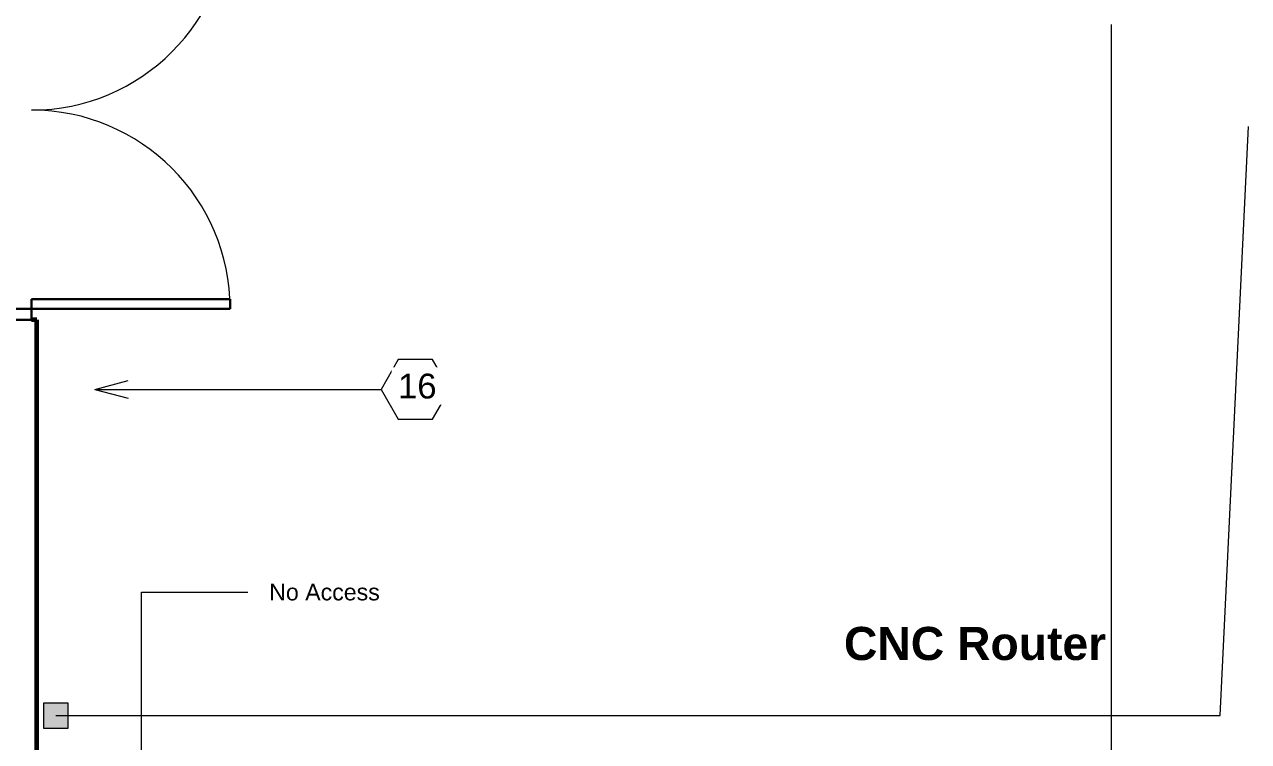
# Model space of a CAD drawing. Header units: inches. Extents: x -827 to 154, y -802 to 207.
# Drawn here: x -203.1 to 18.5, y -114.9 to 15 of the extents above; entities that cross this region are included whole.
import ezdxf

# ---------------------------------------------------------------- set-up
doc = ezdxf.new("R2010")
doc.units = ezdxf.units.IN
doc.header["$MEASUREMENT"] = 0
for name, color, linetype, lineweight in [('A-ANNO-NOTE', 131, 'Continuous', 9), ('A-AREA-IDEN', 2, 'Continuous', 9), ('A-DOOR', 31, 'Continuous', 18), ('A-DOOR-FRAM', 31, 'Continuous', 30), ('A-WALL', 113, 'Continuous', 18), ('G-ANNO-TEXT', 231, 'Continuous', 9)]:
    doc.layers.add(name, color=color, linetype=linetype, lineweight=lineweight)
doc.styles.add('Arial', font='arial.ttf', dxfattribs={"height": 4.5})
doc.styles.add('Arial_1', font='arial.ttf', dxfattribs={"height": 3})
doc.styles.add('Arial_B', font='arialbd.ttf', dxfattribs={"height": 6})

# ---------------------------------------------------------------- blocks, each defined once
blk = doc.blocks.new('Door-Exterior-Double - 72_ x 84_-381701-Level 1')
at = {"layer": 'A-DOOR', "lineweight": 30}
for p, q in [((-36, 3.25), (-36, 39.25)), ((-36, 39.25), (-34.25, 39.25)), ((-34.25, 39.25), (-34.25, 3.25)), ((36, 39.25), (34.25, 39.25)), ((34.25, 39.25), (34.25, 3.25)), ((36, 3.25), (36, 39.25)), ((-34.25, 3.25), (-36, 3.25)), ((34.25, 3.25), (36, 3.25))]:
    blk.add_line(p, q, dxfattribs=at)
at = {"layer": 'A-DOOR', "lineweight": 9}
for centre, start, end in [((-36, 3.25), 0, 90), ((36, 3.25), 90, 180)]:
    blk.add_arc(centre, 36, start, end, dxfattribs=at)
at = {"layer": 'A-DOOR-FRAM'}
for p, q in [((-36, 3.25), (-38, 3.25)), ((-38, 3.25), (-38, -2.5)), ((-36, -2.5), (-36, 3.25)), ((36, 3.25), (36, -2.5)), ((38, 3.25), (36, 3.25)), ((38, -2.5), (38, 3.25)), ((-38, -2.5), (-36, -2.5)), ((36, -2.5), (38, -2.5))]:
    blk.add_line(p, q, dxfattribs=at)
blk = doc.blocks.new('ELECTRICAL NOTES - 16-423659-Level 1')
at = {"layer": 'A-ANNO-NOTE'}
for p, q in [((-0.0649, 0.1125), (-0.1299, 0)), ((0.0649, 0.1125), (-0.0649, 0.1125)), ((0.1299, 0), (0.0649, 0.1125)), ((-0.1299, 0), (-0.0649, -0.1125)), ((0.0649, -0.1125), (0.1299, 0)), ((-0.0649, -0.1125), (0.0649, -0.1125))]:
    blk.add_line(p, q, dxfattribs=at)

msp = doc.modelspace()

# ---------------------------------------------------------------- hatches: boundary and pattern name
at = {"layer": 'A-ANNO-NOTE'}
msp.add_hatch(color=256, dxfattribs=at).paths.add_polyline_path([(-195.228278, -107.912331), (-199.728278, -107.912331), (-199.728278, -112.412331), (-195.228278, -112.412331)])

# ---------------------------------------------------------------- linework, layer by layer
for p, q in [((-6.300799, -142.283043), (-6.300799, 15.027792)), ((13.422767, -110.162331), (18.52996, -3.476424)), ((-190.394404, -51.080852), (-184.394404, -49.473157)), ((-190.394404, -51.080852), (-184.394404, -52.688547)), ((-190.394404, -51.080852), (-138.574199, -51.080852)), ((-195.228278, -107.912331), (-199.728278, -107.912331)), ((-199.728278, -107.912331), (-199.728278, -112.412331)), ((-195.228278, -112.412331), (-195.228278, -107.912331)), ((-197.478278, -110.162331), (13.422767, -110.162331)), ((-199.728278, -112.412331), (-195.228278, -112.412331))]:
    msp.add_line(p, q, dxfattribs=at)
at = {"layer": 'A-WALL', "lineweight": 60}
for p, q in [((-200.895614, -38.476424), (-201.895614, -38.476424)), ((-200.895614, -227.476424), (-200.895614, -38.476424))]:
    msp.add_line(p, q, dxfattribs=at)
at = {"layer": 'G-ANNO-TEXT', "color": 7}
for p, q in [((-181.954201, -87.788899), (-162.666189, -87.788899)), ((-181.954201, -145.253349), (-181.954201, -87.788899))]:
    msp.add_line(p, q, dxfattribs=at)

# ---------------------------------------------------------------- block references
at = {"layer": 'A-ANNO-NOTE', "xscale": 48, "yscale": 48, "zscale": 48}
msp.add_blockref('ELECTRICAL NOTES - 16-423659-Level 1', (-132.340373, -51.080852), dxfattribs=at)
at = {"layer": 'A-DOOR', "rotation": 270}
msp.add_blockref('Door-Exterior-Double - 72_ x 84_-381701-Level 1', (-205.145614, -0.476424), dxfattribs=at)

# ---------------------------------------------------------------- texts
at = {"layer": 'A-AREA-IDEN', "insert": (-54.736071, -94.094872), "char_height": 6, "width": 57.267, "attachment_point": 1, "style": 'Arial_B'}
msp.add_mtext('CNC Router', dxfattribs=at)
at = {"layer": 'G-ANNO-TEXT', "color": 7, "insert": (-158.826189, -86.288899), "char_height": 3, "width": 25.149, "attachment_point": 1, "style": 'Arial_1', "bg_fill": 3, "box_fill_scale": 1.25, "bg_fill_color": 256, "bg_fill_true_color": 13158600, "bg_fill_transparency": 0}
msp.add_mtext('No Access', dxfattribs=at)

# ---------------------------------------------------------------- next in the draw order: texts
at = {"layer": 'A-ANNO-NOTE', "insert": (-135.506318, -48.217549), "char_height": 4.5, "width": 8.484, "attachment_point": 1, "style": 'Arial', "bg_fill": 3, "box_fill_scale": 1.25, "bg_fill_color": 256, "bg_fill_true_color": 13158600, "bg_fill_transparency": 0}
msp.add_mtext('16', dxfattribs=at)

doc.saveas('drawing.dxf')
